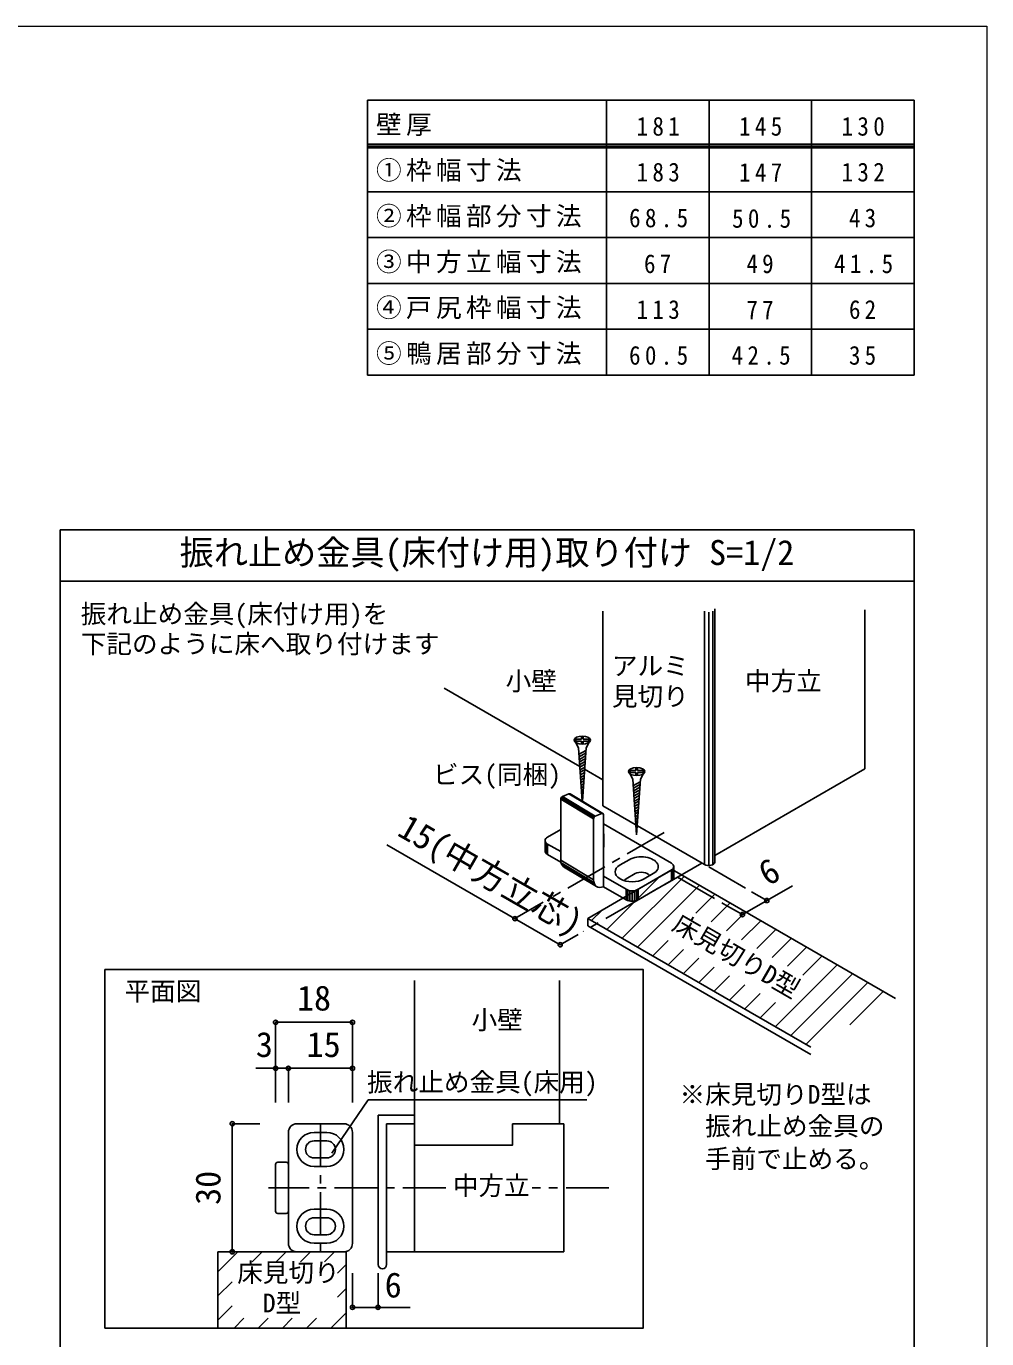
# Model space of a CAD drawing. Units: millimetres on the paper, with parts at other scales. Extents: x -197 to 362, y -138 to 137.
# Drawn here: x 85.4 to 197.8, y -16.8 to 137 of the extents above; entities that cross this region are included whole.
import ezdxf
from ezdxf.enums import TextEntityAlignment as Align

# ---------------------------------------------------------------- set-up
doc = ezdxf.new("R2010")
doc.units = ezdxf.units.MM
doc.header["$PDMODE"] = 32
doc.header["$PDSIZE"] = 0.5
doc.linetypes.add('CHAIN1', pattern=[8, 5, -1, 1, -1])
for name, color, linetype in [('0-0_補助線', 7, 'Continuous'), ('0-A_文字', 7, 'Continuous'), ('0-B_寸法', 7, 'Continuous'), ('1-3_仕上げ', 2, 'Continuous'), ('1-4_枠', 2, 'Continuous'), ('1-6_扉', 7, 'Continuous'), ('1-7_金物', 7, 'Continuous'), ('1-A_文字', 7, 'Continuous'), ('1-B_寸法', 7, 'Continuous'), ('1-C_ハッチ', 2, 'Continuous')]:
    doc.layers.add(name, color=color, linetype=linetype)
doc.layers.add('F-0_補助線', color=7, linetype='Continuous', lineweight=18)
doc.styles.add('ＭＳ ゴシック', font='')
doc.styles.get('ＭＳ ゴシック').set_extended_font_data('MS Gothic')

msp = doc.modelspace()

# ---------------------------------------------------------------- linework, layer by layer
at = {"layer": '0-B_寸法', "color": 3}
for p, q in [((125.328, 128.333), (125.328, 96.133)), ((153.328, 128.333), (153.328, 96.133)), ((165.328, 96.133), (165.328, 128.333)), ((177.328, 96.133), (177.328, 128.333)), ((189.328, 96.133), (189.328, 128.333)), ((125.328, 123.167), (189.328, 123.167)), ((125.328, 122.967), (189.328, 122.967)), ((125.328, 122.767), (189.328, 122.767)), ((125.328, 117.6), (189.328, 117.6)), ((125.328, 112.233), (189.328, 112.233)), ((125.328, 106.867), (189.328, 106.867)), ((125.328, 101.5), (189.328, 101.5)), ((189.328, 96.133), (125.328, 96.133))]:
    msp.add_line(p, q, dxfattribs=at)
at = {"layer": '1-3_仕上げ'}
for p, q in [((130.822, 5.92), (130.822, 25.21)), ((147.822, 8.42), (147.822, 25.21))]:
    msp.add_line(p, q, dxfattribs=at)
at = {"layer": '1-4_枠', "color": 4, "linetype": 'CHAIN1'}
for p, q in [((119.821, 8.42), (119.821, -6.58)), ((134.481, 0.92), (113.731, 0.92)), ((153.571, 0.92), (144.592, 0.92))]:
    msp.add_line(p, q, dxfattribs=at)
at = {"layer": '1-4_枠', "color": 3}
for p, q in [((127.572, -6.58), (127.572, 8.42)), ((130.822, 8.42), (127.572, 8.42)), ((130.822, 8.42), (130.822, -6.58)), ((142.322, 8.42), (148.322, 8.42)), ((148.322, -6.58), (148.322, 8.42)), ((148.322, -6.58), (127.572, -6.58))]:
    msp.add_line(p, q, dxfattribs=at)
at = {"layer": '1-4_枠'}
for p, q in [((107.821, -8.921), (110.162, -6.58)), ((111.821, -7.75), (112.99, -6.58)), ((115.819, -6.58), (114.649, -7.75)), ((117.478, -7.75), (118.647, -6.58)), ((120.306, -7.75), (121.476, -6.58)), ((122.821, -6.58), (122.821, -15.524)), ((121.823, -9.061), (122.821, -8.063)), ((107.821, -11.749), (109.496, -10.075)), ((121.823, -11.89), (122.821, -10.891)), ((107.821, -14.577), (109.496, -12.903)), ((121.017, -15.524), (122.821, -13.72)), ((109.703, -15.524), (110.866, -14.361)), ((112.532, -15.524), (113.694, -14.361)), ((115.36, -15.524), (116.523, -14.361)), ((118.189, -15.524), (119.351, -14.361))]:
    msp.add_line(p, q, dxfattribs=at)
at = {"layer": '1-4_枠', "color": 3}
msp.add_lwpolyline([(142.322, 8.42), (142.322, 5.92), (130.822, 5.92)], dxfattribs=at)
at = {"layer": '1-4_枠'}
msp.add_lwpolyline([(122.821, -6.58), (107.821, -6.58), (107.821, -15.524)], dxfattribs=at)
at = {"layer": '1-6_扉'}
for p, q in [((152.869, 68.468), (152.869, 45.671)), ((164.775, 68.468), (164.775, 38.796)), ((165.275, 68.348), (165.275, 38.677)), ((165.775, 68.468), (165.775, 38.796)), ((165.982, 68.756), (165.982, 39.085)), ((134.292, 59.458), (150.193, 50.277)), ((150.745, 49.959), (152.869, 48.732)), ((152.869, 45.671), (164.775, 38.796))]:
    msp.add_line(p, q, dxfattribs=at)
at = {"layer": '1-6_扉', "color": 2}
for p, q in [((183.567, 68.641), (183.567, 49.992)), ((165.982, 39.84), (183.567, 49.992)), ((157.051, 43.256), (156.913, 43.336)), ((151.124, 32.486), (161.01, 38.194)), ((161.01, 38.194), (187.14, 23.108)), ((151.124, 32.486), (177.254, 17.4)), ((151.124, 32.486), (151.124, 31.62)), ((151.124, 31.62), (177.254, 16.534))]:
    msp.add_line(p, q, dxfattribs=at)
at = {"layer": '1-6_扉'}
msp.add_ellipse((165.275, 39.085), major_axis=(0.707, 0), ratio=0.57735, start_param=3.9269908, end_param=6.2831853, dxfattribs=at)
at = {"layer": '1-7_金物'}
for p, q in [((149.682, 53.114), (150.047, 52.482)), ((149.703, 53.468), (149.703, 53.261)), ((149.703, 53.468), (150.376, 53.468)), ((149.703, 53.261), (150.376, 53.261)), ((150.462, 46.221), (150.047, 52.482)), ((150.376, 53.771), (150.583, 53.771)), ((150.376, 53.468), (150.376, 53.771)), ((150.376, 52.958), (150.376, 53.261)), ((150.376, 52.958), (150.583, 52.958)), ((150.496, 46.201), (150.912, 52.482)), ((150.583, 53.468), (150.583, 53.771)), ((150.583, 53.468), (151.255, 53.468)), ((150.583, 53.261), (151.255, 53.261)), ((150.583, 52.958), (150.583, 53.261)), ((151.276, 53.114), (150.912, 52.482)), ((151.255, 53.261), (151.255, 53.468)), ((150.891, 52.167), (150.098, 51.718)), ((150.869, 51.841), (150.118, 51.416)), ((150.848, 51.516), (150.138, 51.114)), ((150.826, 51.19), (150.158, 50.812)), ((150.805, 50.864), (150.178, 50.51)), ((150.783, 50.539), (150.198, 50.208)), ((150.761, 50.213), (150.218, 49.905)), ((150.74, 49.887), (150.238, 49.603)), ((150.718, 49.562), (150.258, 49.301)), ((150.697, 49.236), (150.278, 48.999)), ((156.046, 49.439), (156.411, 48.808)), ((156.067, 49.794), (156.067, 49.587)), ((156.067, 49.794), (156.74, 49.794)), ((156.067, 49.587), (156.74, 49.587)), ((156.74, 50.097), (156.947, 50.097)), ((156.74, 49.794), (156.74, 50.097)), ((156.74, 49.284), (156.74, 49.587)), ((156.74, 49.284), (156.947, 49.284)), ((156.947, 49.794), (156.947, 50.097)), ((156.947, 49.794), (157.619, 49.794)), ((156.947, 49.587), (157.619, 49.587)), ((156.947, 49.284), (156.947, 49.587)), ((157.64, 49.439), (157.276, 48.808)), ((157.619, 49.587), (157.619, 49.794)), ((150.675, 48.911), (150.298, 48.697)), ((150.653, 48.585), (150.318, 48.395)), ((150.632, 48.259), (150.338, 48.093)), ((150.61, 47.934), (150.358, 47.791)), ((156.843, 42.284), (156.411, 48.808)), ((157.255, 48.493), (156.462, 48.044)), ((157.233, 48.167), (156.482, 47.742)), ((157.212, 47.841), (156.502, 47.44)), ((156.843, 42.284), (157.276, 48.808)), ((147.949, 46.456), (147.949, 39.311)), ((151.805, 44.158), (147.949, 46.456)), ((151.812, 44.217), (147.955, 46.515)), ((151.831, 44.277), (147.974, 46.575)), ((151.861, 44.335), (148.005, 46.633)), ((151.901, 44.386), (148.044, 46.684)), ((151.947, 44.427), (148.09, 46.725)), ((148.14, 46.753), (148.906, 47.074)), ((151.997, 44.455), (148.14, 46.753)), ((152.812, 44.79), (148.956, 47.088)), ((152.859, 44.787), (149.002, 47.085)), ((152.898, 44.77), (149.042, 47.068)), ((150.589, 47.608), (150.378, 47.489)), ((150.567, 47.282), (150.398, 47.187)), ((150.546, 46.957), (150.418, 46.885)), ((150.524, 46.631), (150.438, 46.583)), ((157.19, 47.516), (156.522, 47.137)), ((157.168, 47.19), (156.542, 46.835)), ((157.147, 46.865), (156.562, 46.533)), ((157.125, 46.539), (156.582, 46.231)), ((157.104, 46.213), (156.602, 45.929)), ((152.954, 36.196), (152.954, 44.64)), ((157.082, 45.888), (156.622, 45.627)), ((157.061, 45.562), (156.642, 45.325)), ((157.039, 45.236), (156.662, 45.023)), ((157.017, 44.911), (156.682, 44.721)), ((160.909, 38.952), (152.954, 43.545)), ((156.996, 44.585), (156.702, 44.419)), ((156.974, 44.259), (156.722, 44.117)), ((156.953, 43.934), (156.742, 43.815)), ((156.931, 43.608), (156.762, 43.512)), ((156.91, 43.283), (156.782, 43.21)), ((146.121, 41.606), (146.121, 40.381)), ((146.414, 42.014), (147.949, 42.9)), ((153.01, 42.218), (153.01, 40.993)), ((156.888, 42.957), (156.802, 42.908)), ((146.155, 41.456), (146.155, 40.231)), ((146.255, 41.317), (146.255, 40.092)), ((146.414, 41.197), (146.414, 39.973)), ((147.949, 40.311), (146.414, 41.197)), ((147.969, 39.074), (146.414, 39.973)), ((151.844, 36.693), (147.988, 38.992)), ((151.959, 36.428), (148.102, 38.726)), ((152.142, 36.236), (148.285, 38.534)), ((154.899, 38.748), (155.96, 39.36)), ((161.202, 38.544), (161.202, 37.319)), ((155.606, 35.89), (152.954, 37.421)), ((156.667, 37.727), (155.606, 37.115)), ((160.909, 38.135), (157.02, 35.89)), ((160.909, 36.911), (157.02, 34.665)), ((157.727, 37.115), (158.788, 37.727)), ((160.909, 38.135), (160.909, 36.911)), ((161.068, 38.255), (161.068, 37.03)), ((161.168, 38.394), (161.168, 37.17)), ((155.606, 34.665), (152.954, 36.196)), ((155.606, 35.89), (155.606, 34.665)), ((155.813, 35.798), (155.813, 34.574)), ((156.054, 35.741), (156.054, 34.516)), ((156.313, 35.721), (156.313, 34.496)), ((156.572, 35.741), (156.572, 34.516)), ((156.813, 35.798), (156.813, 34.574)), ((157.02, 35.89), (157.02, 34.665)), ((94.582, -15.524), (94.582, 26.5)), ((126.572, -8.08), (126.572, 9.42)), ((130.822, 9.42), (126.572, 9.42)), ((130.822, 9.42), (130.822, 8.42)), ((117.071, 8.42), (122.571, 8.42)), ((127.572, 8.42), (127.572, -8.08)), ((130.822, 8.42), (127.572, 8.42)), ((116.071, -5.58), (116.071, 7.42)), ((120.571, 7.42), (119.071, 7.42)), ((120.571, 6.42), (119.071, 6.42)), ((123.571, -5.58), (123.571, 7.42)), ((114.571, -1.83), (114.571, 3.67)), ((115.821, 3.92), (114.821, 3.92)), ((119.071, 4.42), (120.571, 4.42)), ((120.571, 3.42), (119.071, 3.42)), ((115.821, -2.08), (114.821, -2.08)), ((119.071, -1.58), (120.571, -1.58)), ((120.571, -2.58), (119.071, -2.58)), ((119.071, -4.58), (120.571, -4.58)), ((119.071, -5.58), (120.571, -5.58)), ((122.571, -6.58), (117.071, -6.58))]:
    msp.add_line(p, q, dxfattribs=at)
for points in [[(151.997, 44.455), (152.763, 44.776), (148.906, 47.074)], [(151.805, 44.158), (151.805, 37.013), (147.949, 39.311)], [(94.582, 26.5), (157.602, 26.5), (157.602, -15.524), (94.582, -15.524)]]:
    msp.add_lwpolyline(points, dxfattribs=at)
for centre, radius, start, end in [((117.071, 7.42), 1, 90, 180), ((122.571, 7.42), 1, 0, 90), ((119.071, 5.42), 2, 90, 270), ((119.071, 5.42), 1, 90, 270), ((120.571, 5.42), 2, 270, 90), ((120.571, 5.42), 1, 270, 90), ((114.821, 3.67), 0.25, 90, 180), ((115.821, 3.67), 0.25, 0, 90), ((114.821, -1.83), 0.25, 180, 270), ((115.821, -1.83), 0.25, 270, 0), ((119.071, -3.58), 2, 90, 270), ((119.071, -3.58), 1, 90, 270), ((120.571, -3.58), 2, 270, 90), ((120.571, -3.58), 1, 270, 90), ((117.071, -5.58), 1, 180, 270), ((122.571, -5.58), 1, 270, 0), ((127.072, -8.08), 0.5, 180, 0)]:
    msp.add_arc(centre, radius, start, end, dxfattribs=at)
for centre in [(150.479, 53.365), (156.843, 49.69)]:
    msp.add_ellipse(centre, major_axis=(0.942, 0), ratio=0.5, dxfattribs=at)
for centre, major_axis, ratio, start_param, end_param in [((148.14, 46.536), (0.128, 0.215), 0.663414, 0.7318184, 2.3026147), ((148.906, 46.858), (0.128, 0.215), 0.663414, 6.2296055, 7.0150037), ((152.763, 44.56), (0.128, 0.215), 0.663414, 5.4442074, 7.0150037), ((151.997, 44.238), (0.128, 0.215), 0.663414, 0.7318184, 2.3026147), ((147.121, 41.606), (-1, 0), 0.57735, 5.4977871, 7.0685835), ((151.01, 42.218), (2, 0), 0.57735, 6.047146, 6.5192246), ((147.121, 40.381), (-1, 0), 0.57735, 6.2831853, 7.0685835), ((151.01, 40.993), (2, 0), 0.57735, 6.047146, 6.5192246), ((149.098, 39.793), (0.768, 1.289), 0.663414, 2.3026147, 3.0880129), ((156.313, 37.931), (2, 0), 0.57735, 2.3561945, 5.4977871), ((157.374, 38.544), (2, 0), 0.57735, 5.4977871, 8.6393798), ((160.202, 38.544), (-1, 0), 0.57735, 2.3561945, 3.9269908), ((152.954, 37.495), (0.768, 1.289), 0.663414, 2.3026147, 3.873411), ((156.313, 36.707), (1, 0), 0.57735, 2.3561945, 2.7802255), ((157.374, 37.319), (1, 0), 0.57735, 0.2617994, 2.3561945), ((160.202, 37.319), (-1, 0), 0.57735, 2.3561945, 3.1415927), ((156.313, 36.298), (-1, 0), 0.57735, 0.7853982, 2.3561945), ((156.313, 35.074), (-1, 0), 0.57735, 0.7853982, 2.3561945)]:
    msp.add_ellipse(centre, major_axis=major_axis, ratio=ratio, start_param=start_param, end_param=end_param, dxfattribs=at)
at = {"layer": '1-A_文字', "color": 3}
for p, q in [((189.328, 128.333), (125.328, 128.333)), ((89.328, 78), (189.328, 78)), ((89.328, -18), (89.328, 78)), ((189.328, -18), (189.328, 78)), ((89.328, 72), (189.328, 72))]:
    msp.add_line(p, q, dxfattribs=at)
at = {"layer": '1-A_文字', "color": 4}
for p, q in [((121.153, 4.967), (125.398, 11.241)), ((125.398, 11.241), (150.995, 11.241))]:
    msp.add_line(p, q, dxfattribs=at)
at = {"layer": '1-B_寸法', "color": 4, "linetype": 'CHAIN1'}
for p, q in [((160.056, 42.542), (146.342, 34.624)), ((164.475, 38.97), (150.582, 30.948)), ((165.275, 38.508), (169.896, 35.84)), ((161.616, 37.319), (167.496, 33.925))]:
    msp.add_line(p, q, dxfattribs=at)
at = {"layer": '1-B_寸法', "color": 4}
for p, q in [((127.6, 41.106), (147.888, 29.393)), ((175.083, 36.31), (169.224, 32.927)), ((172.083, 34.577), (170.289, 35.613)), ((142.585, 32.455), (145.914, 34.377)), ((167.496, 33.925), (169.224, 32.927)), ((149.98, 30.6), (147.888, 29.393)), ((114.571, 20.308), (114.571, 14.92)), ((112.258, 14.92), (116.071, 14.92)), ((114.571, 14.92), (114.571, 10.92)), ((116.071, 14.92), (123.571, 14.92)), ((116.071, 14.92), (116.071, 10.92)), ((123.571, 14.92), (123.571, 10.92)), ((109.495, -6.58), (112.731, -6.58)), ((123.571, -9.08), (123.571, -13.083)), ((126.571, -13.083), (126.571, -9.08)), ((130.335, -13.083), (123.571, -13.083))]:
    msp.add_line(p, q, dxfattribs=at)
for points in [[(114.571, 20.308), (123.571, 20.308), (123.571, 14.92)], [(109.495, -6.58), (109.495, 8.42), (112.731, 8.42)]]:
    msp.add_lwpolyline(points, dxfattribs=at)
at = {"layer": '1-B_寸法'}
for p in [(172.083, 34.577), (142.585, 32.455), (169.224, 32.927), (147.888, 29.393), (114.571, 20.308), (123.571, 20.308), (114.571, 14.92), (116.071, 14.92), (123.571, 14.92), (109.495, 8.42), (109.495, -6.58), (123.571, -13.083), (126.571, -13.083)]:
    msp.add_point(p, dxfattribs=at)
at = {"layer": '1-C_ハッチ'}
for p, q in [((153.366, 31.192), (159.49, 37.316)), ((155.159, 30.156), (162.396, 37.394)), ((156.952, 29.121), (164.189, 36.358)), ((163.756, 33.097), (165.983, 35.323)), ((165.55, 32.062), (167.776, 34.288)), ((151.573, 32.227), (152.798, 33.453)), ((167.343, 31.027), (169.569, 33.253)), ((169.136, 29.991), (171.362, 32.217)), ((170.929, 28.956), (173.155, 31.182)), ((158.745, 28.086), (160.541, 29.881)), ((172.722, 27.921), (174.948, 30.147)), ((160.538, 27.051), (162.334, 28.846)), ((162.332, 26.015), (164.127, 27.811)), ((174.515, 26.885), (176.742, 29.112)), ((176.309, 25.85), (178.535, 28.076)), ((164.125, 24.98), (165.92, 26.775)), ((173.09, 19.804), (180.328, 27.041)), ((165.918, 23.945), (167.713, 25.74)), ((167.711, 22.909), (169.506, 24.705)), ((174.884, 18.768), (182.121, 26.006)), ((176.677, 17.733), (183.914, 24.97)), ((169.504, 21.874), (171.3, 23.67)), ((181.793, 20.021), (185.707, 23.935)), ((171.297, 20.839), (173.093, 22.634))]:
    msp.add_line(p, q, dxfattribs=at)
at = {"layer": 'F-0_補助線', "color": 3}
msp.add_lwpolyline([(-197.169, 137), (197.831, 137), (197.831, -138), (-197.169, -138)], close=True, dxfattribs=at)

# ---------------------------------------------------------------- texts
at = {"layer": '0-0_補助線', "char_height": 2.199, "attachment_point": 7, "style": 'ＭＳ ゴシック'}
for s, insert in [('\\T1.17;壁厚', (126.328, 124.15)), ('\\T1.17;①枠幅寸法', (126.328, 118.783)), ('\\T1.17;②枠幅部分寸法', (126.328, 113.417)), ('\\T1.17;③中方立幅寸法', (126.328, 108.05)), ('\\T1.17;④戸尻枠幅寸法', (126.328, 102.683)), ('\\T1.17;⑤鴨居部分寸法', (126.328, 97.317))]:
    msp.add_mtext(s, dxfattribs=dict(at, insert=insert))
at = {"layer": '0-A_文字', "char_height": 2.199, "attachment_point": 7, "style": 'ＭＳ ゴシック'}
for s, insert in [('\\T1.38;\\W0.9;181', (156.828, 124.15)), ('\\T1.38;\\W0.9;145', (168.828, 124.15)), ('\\T1.38;\\W0.9;130', (180.828, 124.15)), ('\\T1.38;\\W0.9;183', (156.828, 118.783)), ('\\T1.38;\\W0.9;147', (168.828, 118.783)), ('\\T1.38;\\W0.9;132', (180.828, 118.783)), ('\\T1.38;\\W0.9;68.5', (155.953, 113.417)), ('\\T1.38;\\W0.9;50.5', (168.01, 113.357)), ('\\T1.36;\\W0.9;43', (181.703, 113.417)), ('\\T1.36;\\W0.9;67', (157.703, 108.05)), ('\\T1.36;\\W0.9;49', (169.703, 108.05)), ('\\T1.38;\\W0.9;41.5', (179.953, 108.05)), ('\\T1.38;\\W0.9;113', (156.828, 102.683)), ('\\T1.36;\\W0.9;77', (169.703, 102.683)), ('\\T1.36;\\W0.9;62', (181.703, 102.683)), ('\\T1.38;\\W0.9;60.5', (155.953, 97.317)), ('\\T1.38;\\W0.9;42.5', (167.953, 97.317)), ('\\T1.36;\\W0.9;35', (181.703, 97.317))]:
    msp.add_mtext(s, dxfattribs=dict(at, insert=insert))
at = {"layer": '1-A_文字', "style": 'ＭＳ ゴシック'}
for s, height, p in [('振れ止め金具(床付け用)取り付け S=1/2', 2.933, (103.328, 73)), ('振れ止め金具(床付け用)を', 2.199, (91.755, 66.394)), ('下記のように床へ取り付けます', 2.199, (91.755, 62.887)), ('アルミ', 2.199, (153.948, 60.313)), ('小壁', 2.199, (141.506, 58.535)), ('中方立', 2.199, (169.521, 58.535)), ('見切り', 2.199, (153.948, 56.742)), ('平面図', 2.199, (96.878, 22.204)), ('小壁', 2.199, (137.515, 18.832)), ('振れ止め金具(床用)', 2.199, (125.279, 11.541)), ('中方立', 2.199, (135.324, -0.58)), ('床見切り', 2.199, (110.071, -10.763)), ('D型', 2.199, (113.071, -14.329))]:
    msp.add_text(s, height=height, dxfattribs=at).set_placement(p, align=Align.BOTTOM_LEFT)
msp.add_text('床見切りD型', height=2.199, rotation=330, dxfattribs=at).set_placement((160.515, 30.688), align=Align.BOTTOM_LEFT)
at = {"layer": '1-B_寸法', "style": 'ＭＳ ゴシック'}
for s, height, p in [('ビス(同梱)', 2.199, (132.994, 47.577)), ('18', 2.933, (117.071, 20.808)), ('3', 2.933, (112.258, 15.363)), ('15', 2.933, (118.196, 15.363)), ('※床見切りD型は', 2.199, (161.862, 10.109)), ('\u3000振れ止め金具の', 2.199, (161.862, 6.393)), ('\u3000手前で止める。', 2.199, (161.862, 2.56)), ('6', 2.933, (127.34, -12.806))]:
    msp.add_text(s, height=height, dxfattribs=at).set_placement(p, align=Align.BOTTOM_LEFT)
for s, rotation, p in [('15(中方立芯)', 330.107, (128.219, 41.515)), ('6', 29.998, (172.641, 35.435)), ('30', 90, (108.995, -1.08))]:
    msp.add_text(s, height=2.933, rotation=rotation, dxfattribs=at).set_placement(p, align=Align.BOTTOM_LEFT)

doc.saveas('drawing.dxf')
